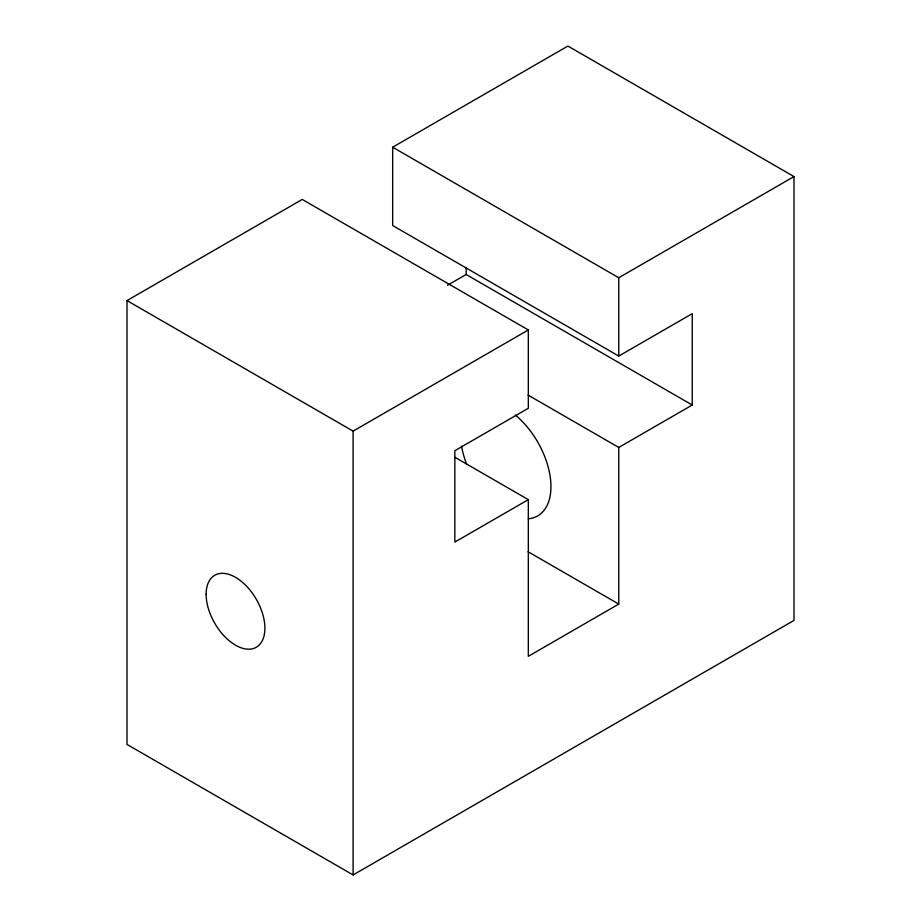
<?xml version="1.0" encoding="UTF-8"?>
<svg xmlns="http://www.w3.org/2000/svg" width="921" height="921" viewBox="0 0 921 921"><rect width="100%" height="100%" fill="white"/><g stroke="black" fill="none" stroke-linecap="round" stroke-linejoin="round"><path stroke-width="1.38" d="M618.762 447.445L692.247 405.021L692.247 313.647L618.762 356.07L392.668 225.541L392.668 147.21L567.9 46.05L793.994 176.579L793.994 620.409L353.1 874.95L127.006 744.421L127.006 300.591L302.238 199.431L528.332 329.96L528.332 408.279L454.847 450.703L454.847 542.078L528.332 499.654L528.332 656.305L618.762 604.084L618.762 447.445L528.078 395.086M447.468 285.268L466.153 274.493L692.247 405.021M127.006 300.591L353.1 431.132L528.332 329.96M392.668 147.21L618.762 277.751L793.994 176.579M455.032 457.346L528.332 499.654M528.078 551.737L618.762 604.084M618.762 277.751L618.762 356.07M466.153 267.343L466.153 274.493M353.1 431.132L353.1 874.95M466.556 464A63.952 36.921 60 0 1 461.536 446.109M515.346 415.037A63.952 36.921 60 0 1 550.401 478.252A63.952 36.921 60 0 1 528.332 518.776M206.131 594.287A41.572 24.004 60 0 0 250.213 649.132A41.572 24.004 60 0 0 250.213 590.349A41.572 24.004 60 0 0 206.131 594.287"/></g></svg>
